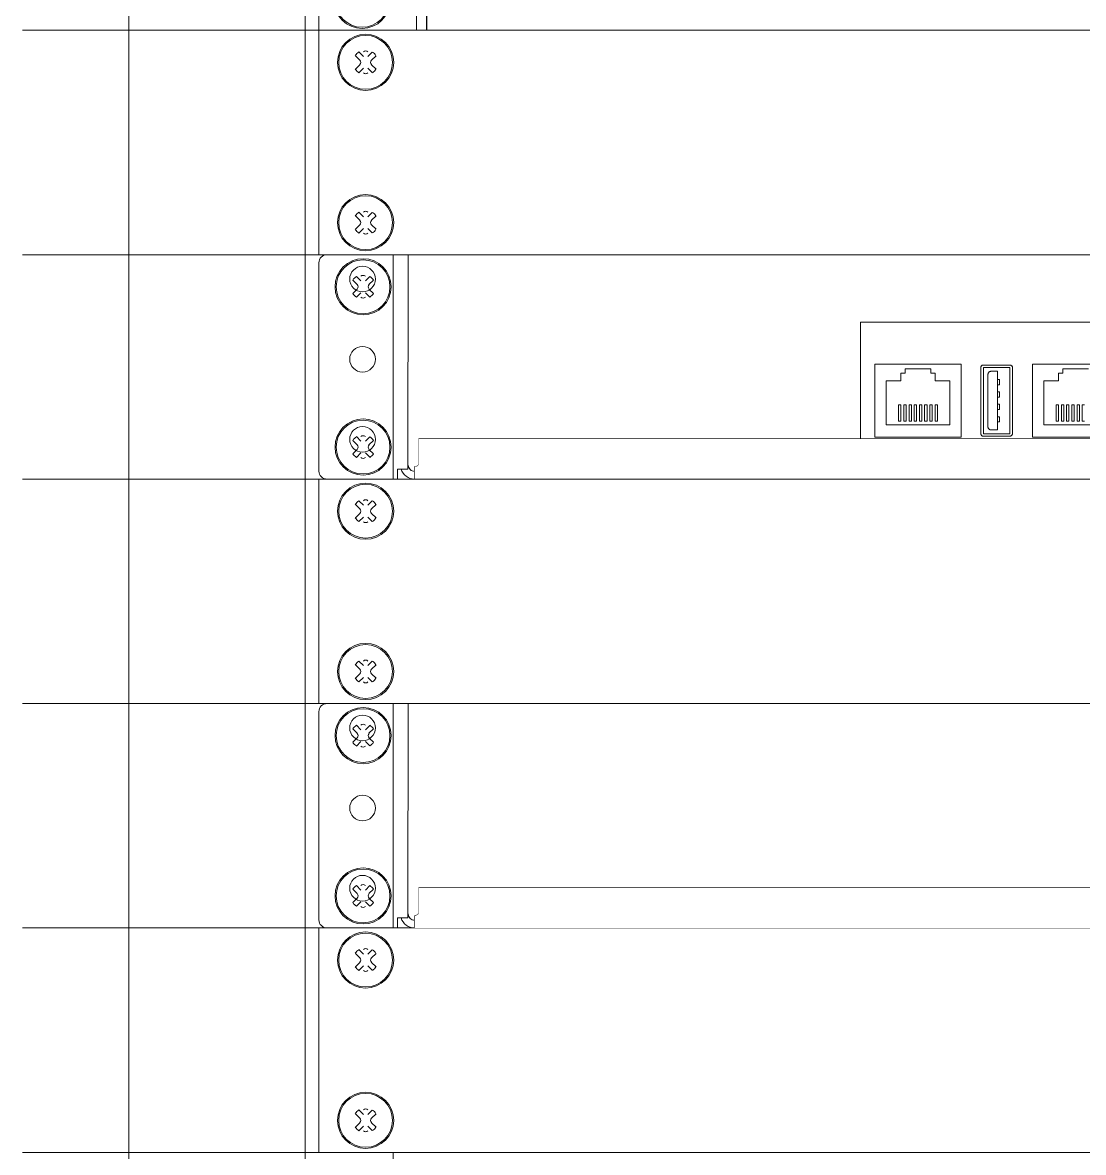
# Model space of a CAD drawing. Header units: millimetres. Extents: x -71336 to -33468, y -26189 to 22712.
# Drawn here: x -34597.8 to -34387.6, y -5231.2 to -5007.4 of the extents above; entities that cross this region are included whole.
import ezdxf
from ezdxf.enums import TextEntityAlignment as Align

# ---------------------------------------------------------------- set-up
doc = ezdxf.new("R2010")
doc.units = ezdxf.units.MM
doc.set_wipeout_variables(frame=1)
doc.layers.add('SC - Equipment', color=7, linetype='Continuous', lineweight=13)
doc.layers.add('SC - Rack Layout - U-guides and centreline', color=5, linetype='Continuous', lineweight=13, plot=False)
doc.styles.add('ARIAL', font='arial.ttf')
doc.styles.add('CALIBRI', font='calibri.ttf')

# ---------------------------------------------------------------- blocks, each defined once
blk = doc.blocks.new('*U199')
at = {"layer": 'SC - Rack Layout - U-guides and centreline', "ltscale": 5}
blk.add_lwpolyline([(-300, 0), (300, 0)], dxfattribs=at)
blk = doc.blocks.new('*U200')
at = {"layer": 'SC - Rack Layout - U-guides and centreline', "color": 0, "linetype": 'ByBlock', "lineweight": -2, "transparency": 16777216}
for p in [(0, 755.65), (0, 711.2), (0, 666.75), (0, 622.3), (0, 577.85), (0, 533.4)]:
    blk.add_blockref('*U199', p, dxfattribs=at)
blk = doc.blocks.new('*U201')
at = {"layer": 'SC - Equipment'}
for p, q in [((-279.3873, 852.424), (-279.3873, 807.974)), ((-244.4623, 807.974), (-244.4623, 852.424)), ((-227.076, 852.424), (-227.076, 807.974)), ((-279.3873, 807.974), (-279.3873, 763.524)), ((-244.4623, 763.524), (-244.4623, 807.974)), ((-227.076, 807.974), (-227.076, 763.524)), ((-279.3873, 763.524), (-279.3873, 719.074)), ((-244.4623, 719.074), (-244.4623, 763.524)), ((-227.076, 763.524), (-227.076, 719.074)), ((-279.3873, 719.074), (-279.3873, 674.624)), ((-244.4623, 674.624), (-244.4623, 719.074)), ((-227.076, 719.074), (-227.076, 674.624)), ((-279.3873, 674.624), (-279.3873, 630.174)), ((-244.4623, 630.174), (-244.4623, 674.624)), ((-227.076, 674.624), (-227.076, 630.174)), ((-279.3873, 630.174), (-279.3873, 585.724)), ((-244.4623, 585.724), (-244.4623, 630.174)), ((-227.076, 630.174), (-227.076, 585.724)), ((-279.3873, 585.724), (-279.3873, 541.274)), ((-244.4623, 541.274), (-244.4623, 585.724)), ((-227.076, 585.724), (-227.076, 541.274))]:
    blk.add_line(p, q, dxfattribs=at)
for centre in [(-233.11485, 801.624), (-233.11485, 785.749), (-233.11485, 769.874), (-233.11485, 757.174), (-233.11485, 741.299), (-233.11485, 725.424), (-233.11485, 712.724), (-233.11485, 696.849), (-233.11485, 680.974), (-233.11485, 668.274), (-233.11485, 652.399), (-233.11485, 636.524), (-233.11485, 623.824), (-233.11485, 607.949), (-233.11485, 592.074)]:
    blk.add_circle(centre, 2.54, dxfattribs=at)
at = {"ltscale": 5, "style": 'ARIAL', "flags": 1}
blk.add_attdef('UNITS', (470.5, 46), '', height=9.73997, dxfattribs=at)
blk = doc.blocks.new('ER - 12')
at = {"layer": 'SC - Equipment', "ltscale": 5}
for p, q in [((-134.05, 31.1), (-134.05, 0)), ((134.05, 31.1), (-134.05, 31.1)), ((-91.44, 2.16), (-91.44, 4.19)), ((134.05, 0), (-134.05, 0)), ((25.13, 2.16), (-91.44, 2.16))]:
    blk.add_line(p, q, dxfattribs=at)
at = {"layer": 'SC - Equipment'}
for p, q in [((-104.44, 22.1), (-109.7, 22.1)), ((-106.92, 21.36), (-108.15, 21.36)), ((-108.15, 9.74), (-106.92, 9.74))]:
    blk.add_line(p, q, dxfattribs=at)
at = {"layer": 'SC - Equipment', "flags": 128}
for points in [[(-131.21, 22.76), (-114.08, 22.76)], [(-131.21, 8.34), (-131.21, 22.76)], [(-114.08, 22.76), (-114.08, 8.34)], [(-100, 22.76), (-82.87, 22.76)], [(-100, 8.34), (-100, 22.76)], [(-126.06, 19.48), (-126.06, 20.98)], [(-126.06, 20.98), (-125.18, 20.98)], [(-125.18, 20.98), (-125.18, 21.83)], [(-125.18, 21.83), (-120.11, 21.83)], [(-120.11, 21.83), (-120.11, 20.98)], [(-120.11, 20.98), (-119.24, 20.98)], [(-119.24, 20.98), (-119.24, 19.48)], [(-109.7, 22.1), (-109.7, 9)], [(-104.44, 9), (-104.44, 22.1)], [(-94.85, 19.48), (-94.85, 20.98)], [(-94.85, 20.98), (-93.97, 20.98)], [(-93.97, 20.98), (-93.97, 21.83)], [(-93.97, 21.83), (-88.91, 21.83)], [(-128.95, 10.78), (-128.95, 19.48)], [(-128.95, 19.48), (-126.06, 19.48)], [(-119.24, 19.48), (-116.34, 19.48)], [(-116.34, 19.48), (-116.34, 10.78)], [(-106.51, 19.76), (-106.92, 19.76)], [(-106.92, 18.71), (-106.51, 18.71)], [(-106.51, 18.71), (-106.51, 19.76)], [(-97.74, 10.78), (-97.74, 19.48)], [(-97.74, 19.48), (-94.85, 19.48)], [(-106.51, 17.3), (-106.92, 17.3)], [(-106.92, 16.25), (-106.51, 16.25)], [(-106.51, 16.25), (-106.51, 17.3)], [(-126.03, 14.72), (-126.5, 14.72)], [(-126.5, 14.72), (-126.5, 11.49)], [(-126.03, 11.49), (-126.03, 14.72)], [(-125, 14.72), (-125.46, 14.72)], [(-125.46, 14.72), (-125.46, 11.49)], [(-125, 11.49), (-125, 14.72)], [(-123.96, 14.72), (-124.43, 14.72)], [(-124.43, 14.72), (-124.43, 11.49)], [(-123.96, 11.49), (-123.96, 14.72)], [(-122.93, 14.72), (-123.4, 14.72)], [(-123.4, 14.72), (-123.4, 11.49)], [(-122.93, 11.49), (-122.93, 14.72)], [(-121.9, 14.72), (-122.36, 14.72)], [(-122.36, 14.72), (-122.36, 11.49)], [(-121.9, 11.49), (-121.9, 14.72)], [(-120.86, 14.72), (-121.33, 14.72)], [(-121.33, 14.72), (-121.33, 11.49)], [(-120.86, 11.49), (-120.86, 14.72)], [(-119.83, 14.72), (-120.3, 14.72)], [(-120.3, 14.72), (-120.3, 11.49)], [(-119.83, 11.49), (-119.83, 14.72)], [(-118.8, 14.72), (-119.26, 14.72)], [(-119.26, 14.72), (-119.26, 11.49)], [(-118.8, 11.49), (-118.8, 14.72)], [(-106.51, 14.84), (-106.92, 14.84)], [(-106.92, 13.79), (-106.51, 13.79)], [(-106.51, 13.79), (-106.51, 14.84)], [(-94.82, 14.72), (-95.29, 14.72)], [(-95.29, 14.72), (-95.29, 11.49)], [(-94.82, 11.49), (-94.82, 14.72)], [(-93.79, 14.72), (-94.25, 14.72)], [(-94.25, 14.72), (-94.25, 11.49)], [(-93.79, 11.49), (-93.79, 14.72)], [(-92.75, 14.72), (-93.22, 14.72)], [(-93.22, 14.72), (-93.22, 11.49)], [(-92.75, 11.49), (-92.75, 14.72)], [(-91.72, 14.72), (-92.19, 14.72)], [(-92.19, 14.72), (-92.19, 11.49)], [(-91.72, 11.49), (-91.72, 14.72)], [(-90.69, 14.72), (-91.15, 14.72)], [(-91.15, 14.72), (-91.15, 11.49)], [(-90.69, 11.49), (-90.69, 14.72)], [(-89.65, 14.72), (-90.12, 14.72)], [(-90.12, 14.72), (-90.12, 11.49)], [(-126.5, 11.49), (-126.03, 11.49)], [(-125.46, 11.49), (-125, 11.49)], [(-124.43, 11.49), (-123.96, 11.49)], [(-123.4, 11.49), (-122.93, 11.49)], [(-122.36, 11.49), (-121.9, 11.49)], [(-121.33, 11.49), (-120.86, 11.49)], [(-120.3, 11.49), (-119.83, 11.49)], [(-119.26, 11.49), (-118.8, 11.49)], [(-106.51, 12.37), (-106.92, 12.37)], [(-106.92, 11.33), (-106.51, 11.33)], [(-106.51, 11.33), (-106.51, 12.37)], [(-95.29, 11.49), (-94.82, 11.49)], [(-94.25, 11.49), (-93.79, 11.49)], [(-93.22, 11.49), (-92.75, 11.49)], [(-92.19, 11.49), (-91.72, 11.49)], [(-91.15, 11.49), (-90.69, 11.49)], [(-90.12, 11.49), (-89.65, 11.49)], [(-116.34, 10.78), (-128.95, 10.78)], [(-109.7, 9), (-104.44, 9)], [(-85.13, 10.78), (-97.74, 10.78)], [(-114.08, 8.34), (-131.21, 8.34)], [(-82.87, 8.34), (-100, 8.34)]]:
    blk.add_lwpolyline(points, dxfattribs=at)
at = {"layer": 'SC - Equipment'}
for points in [[(-109.7, 22.6), (-109.78, 22.6), (-109.85, 22.58), (-109.92, 22.55), (-109.99, 22.52), (-110.04, 22.47), (-110.09, 22.42), (-110.14, 22.36), (-110.17, 22.29), (-110.2, 22.22), (-110.22, 22.15), (-110.22, 22.07)], [(-104.46, 22.6), (-109.7, 22.6)], [(-103.94, 22.07), (-103.94, 22.15), (-103.96, 22.22), (-103.98, 22.29), (-104.02, 22.36), (-104.06, 22.42), (-104.12, 22.47), (-104.17, 22.52), (-104.24, 22.55), (-104.31, 22.58), (-104.38, 22.6), (-104.46, 22.6)], [(-110.22, 22.07), (-110.22, 9.03)], [(-108.49, 21.26), (-108.54, 21.23), (-108.59, 21.2), (-108.63, 21.15), (-108.67, 21.1), (-108.7, 21.05), (-108.74, 20.99), (-108.76, 20.93), (-108.78, 20.87), (-108.8, 20.81), (-108.8, 20.75), (-108.8, 20.69)], [(-108.8, 20.69), (-108.8, 10.41)], [(-108.15, 21.36), (-108.18, 21.36), (-108.21, 21.36), (-108.24, 21.36), (-108.28, 21.35), (-108.31, 21.34), (-108.34, 21.33), (-108.38, 21.32), (-108.41, 21.31), (-108.44, 21.3), (-108.47, 21.28), (-108.49, 21.26)], [(-106.92, 9.74), (-106.92, 21.36)], [(-103.94, 9.03), (-103.94, 22.07)], [(-110.22, 9.03), (-110.22, 8.95), (-110.2, 8.88), (-110.17, 8.81), (-110.14, 8.74), (-110.09, 8.68), (-110.04, 8.63), (-109.99, 8.58), (-109.92, 8.55), (-109.85, 8.52), (-109.78, 8.5), (-109.7, 8.5)], [(-108.8, 10.41), (-108.8, 10.35), (-108.8, 10.29), (-108.78, 10.23), (-108.76, 10.17), (-108.74, 10.11), (-108.7, 10.05), (-108.67, 10), (-108.63, 9.95), (-108.59, 9.9), (-108.54, 9.87), (-108.49, 9.83)], [(-108.49, 9.83), (-108.47, 9.82), (-108.44, 9.8), (-108.41, 9.79), (-108.38, 9.78), (-108.34, 9.77), (-108.31, 9.76), (-108.28, 9.75), (-108.24, 9.74), (-108.21, 9.74), (-108.18, 9.74), (-108.15, 9.74)], [(-104.46, 8.5), (-104.38, 8.5), (-104.31, 8.52), (-104.24, 8.55), (-104.17, 8.58), (-104.12, 8.63), (-104.06, 8.68), (-104.02, 8.74), (-103.98, 8.81), (-103.96, 8.88), (-103.94, 8.95), (-103.94, 9.03)], [(-109.7, 8.5), (-104.46, 8.5)]]:
    blk.add_lwpolyline(points, dxfattribs=at)
at = {"layer": 'SC - Equipment', "ltscale": 5, "style": 'CALIBRI'}
blk.add_text('0', height=1.98, dxfattribs=at).set_placement((-91.44, 5.93), align=Align.MIDDLE)
blk = doc.blocks.new('A$C7AF64265')
at = {"lineweight": 0}
for p, q in [((-1.17, 0.46), (-2.03, 1.32)), ((-0.43, 1.17), (-1.32, 2.05)), ((1.32, 2.03), (0.46, 1.17)), ((2.05, 1.32), (1.17, 0.46)), ((-1.17, -0.46), (-2.03, -1.32)), ((-0.43, -1.17), (-1.32, -2.05)), ((1.32, -2.03), (0.46, -1.17)), ((2.05, -1.32), (1.17, -0.46))]:
    blk.add_line(p, q, dxfattribs=at)
for centre, major_axis, start_param, end_param in [((0, 0), (3.93, 3.93), 5.497787, 11.780972), ((0, 0), (3.76, 3.76), 5.497787, 11.780972), ((-1.6, 0), (-0.448, 0.448), 3.141593, 4.71239), ((1.62, 0), (0.448, 0.448), 1.570797, 3.141593), ((0, 0), (-1.72, 1.72), 1.363172, 1.783535), ((0, -1.62), (0.448, 0.448), 3.141593, 4.712389), ((0, 0), (1.72, 1.72), 4.504765, 4.925127)]:
    blk.add_ellipse(centre, major_axis=major_axis, ratio=1, start_param=start_param, end_param=end_param, dxfattribs=at)
blk = doc.blocks.new('NETGEAR M4250-26G4F-PoE+')
at = {"ltscale": 5}
for p, q in [((-220, 43.2), (-220, 0)), ((-220, 0), (220, 0))]:
    blk.add_line(p, q, dxfattribs=at)
blk.add_wipeout([(-241.3, 43.63), (-221.97, 43.63), (-221.97, 0), (-241.3, 0)])
at = {"layer": 'SC - Equipment'}
for p, q in [((-241.3, 0), (-241.3, 18.65)), ((-221.97, 3.68), (-221.97, 0)), ((-221.97, 0), (-241.3, 0))]:
    blk.add_line(p, q, dxfattribs=at)
blk.add_blockref('A$C7AF64265', (-232.77, 5.92), dxfattribs=at)
blk = doc.blocks.new('1U BLANK PANEL - RACK LAYOUT')
blk.add_wipeout([(-241.3, 44.45), (241.3, 44.45), (241.3, 0), (-241.3, 0)])
at = {"layer": 'SC - Equipment'}
for p, q in [((-241.3, 0), (-241.3, 44.45)), ((-241.3, 44.45), (241.3, 44.45)), ((241.3, 44.45), (241.3, 0)), ((-233.23, 38.56), (-234.09, 39.42)), ((-232.49, 39.27), (-233.38, 40.16)), ((-230.74, 40.13), (-231.6, 39.27)), ((-230, 39.42), (-230.89, 38.56)), ((231.89, 38.56), (231.03, 39.42)), ((232.63, 39.27), (231.74, 40.16)), ((234.38, 40.13), (233.52, 39.27)), ((235.12, 39.42), (234.23, 38.56)), ((-233.23, 37.64), (-234.09, 36.78)), ((-232.49, 36.93), (-233.38, 36.04)), ((-230.74, 36.07), (-231.6, 36.93)), ((-230, 36.78), (-230.89, 37.64)), ((231.89, 37.64), (231.03, 36.78)), ((232.63, 36.93), (231.74, 36.04)), ((234.38, 36.07), (233.52, 36.93)), ((235.12, 36.78), (234.23, 37.64)), ((-233.23, 6.81), (-234.09, 7.67)), ((-232.49, 7.52), (-233.38, 8.41)), ((-230.74, 8.38), (-231.6, 7.52)), ((-230, 7.67), (-230.89, 6.81)), ((231.89, 6.81), (231.03, 7.67)), ((232.63, 7.52), (231.74, 8.41)), ((234.38, 8.38), (233.52, 7.52)), ((235.12, 7.67), (234.23, 6.81)), ((-233.23, 5.89), (-234.09, 5.03)), ((-232.49, 5.18), (-233.38, 4.29)), ((-230.74, 4.32), (-231.6, 5.18)), ((-230, 5.03), (-230.89, 5.89)), ((231.89, 5.89), (231.03, 5.03)), ((232.63, 5.18), (231.74, 4.29)), ((234.38, 4.32), (233.52, 5.18)), ((235.12, 5.03), (234.23, 5.89)), ((241.3, 0), (-241.3, 0)), ((-241.3, 0), (-241.3, 0))]:
    blk.add_line(p, q, dxfattribs=at)
for centre, major_axis, start_param, end_param in [((-232.06, 38.1), (5.56, 0), 0, 6.283185), ((-232.06, 38.1), (5.33, 0), 0, 6.283185), ((233.06, 38.1), (5.56, 0), 0, 6.283185), ((233.06, 38.1), (5.33, 0), 0, 6.283185), ((-232.06, 39.73), (0.635, 0), 0.785399, 2.356195), ((233.06, 39.73), (0.635, 0), 0.785399, 2.356195), ((-232.06, 38.1), (2.44, 0), 2.143456, 2.563819), ((-233.66, 38.1), (0.635, 0), 5.497788, 7.068584), ((-230.43, 38.1), (0.635, 0), 2.356195, 3.926991), ((-232.06, 38.1), (2.44, 0), 0.57266, 0.993023), ((233.06, 38.1), (2.44, 0), 2.143456, 2.563819), ((231.46, 38.1), (0.635, 0), 5.497788, 7.068584), ((234.69, 38.1), (0.635, 0), 2.356195, 3.926991), ((233.06, 38.1), (2.44, 0), 0.57266, 0.993023), ((-232.06, 38.1), (2.44, 0), 3.719366, 4.139729), ((-232.06, 36.47), (0.635, 0), 3.926991, 5.497787), ((-232.06, 38.1), (2.44, 0), 5.290163, 5.710525), ((233.06, 38.1), (2.44, 0), 3.719366, 4.139729), ((233.06, 36.47), (0.635, 0), 3.926991, 5.497787), ((233.06, 38.1), (2.44, 0), 5.290163, 5.710525), ((-232.06, 6.35), (5.56, 0), 0, 6.283185), ((-232.06, 6.35), (5.33, 0), 0, 6.283185), ((233.06, 6.35), (5.56, 0), 0, 6.283185), ((233.06, 6.35), (5.33, 0), 0, 6.283185), ((-232.06, 6.35), (2.44, 0), 2.143456, 2.563819), ((-233.66, 6.35), (0.635, 0), 5.497788, 7.068584), ((-232.06, 7.98), (0.635, 0), 0.785399, 2.356195), ((-230.43, 6.35), (0.635, 0), 2.356195, 3.926991), ((-232.06, 6.35), (2.44, 0), 0.57266, 0.993023), ((233.06, 6.35), (2.44, 0), 2.143456, 2.563819), ((231.46, 6.35), (0.635, 0), 5.497788, 7.068584), ((233.06, 7.98), (0.635, 0), 0.785399, 2.356195), ((234.69, 6.35), (0.635, 0), 2.356195, 3.926991), ((233.06, 6.35), (2.44, 0), 0.57266, 0.993023), ((-232.06, 6.35), (2.44, 0), 3.719366, 4.139729), ((-232.06, 6.35), (2.44, 0), 5.290163, 5.710525), ((233.06, 6.35), (2.44, 0), 3.719366, 4.139729), ((233.06, 6.35), (2.44, 0), 5.290163, 5.710525), ((-232.06, 4.72), (0.635, 0), 3.926991, 5.497787), ((233.06, 4.72), (0.635, 0), 3.926991, 5.497787)]:
    blk.add_ellipse(centre, major_axis=major_axis, ratio=1, start_param=start_param, end_param=end_param, dxfattribs=at)
blk = doc.blocks.new('*U281')
blk.add_blockref('1U BLANK PANEL - RACK LAYOUT', (0, -44.45))
blk = doc.blocks.new('1U RACK SHELF - RACK LAYOUT')
at = {"layer": 'SC - Equipment', "flags": 128}
for points in [[(-239.7, 44.45, 0.414214), (-241.3, 42.85)], [(-223.6, 2.77, 0.414214), (-222.36, 1.52)], [(-221.61, 2.77, 0.106933), (-221.52, 3.16)], [(-241.3, 1.59, 0.414214), (-239.7, 0)], [(-225.02, 2, 0.334713), (-222.36, 0)]]:
    blk.add_lwpolyline(points, format="xyb", dxfattribs=at)
for points in [[(-241.3, 42.85), (-241.3, 1.59)], [(-223.64, 44.45), (-239.7, 44.45)], [(-223.69, 2), (-223.64, 44.45)], [(-233.73, 38.56), (-234.59, 39.42)], [(-232.99, 39.27), (-233.88, 40.16)], [(-231.24, 40.13), (-232.1, 39.27)], [(-230.5, 39.42), (-231.39, 38.56)], [(-233.73, 37.64), (-234.59, 36.78)], [(-232.99, 36.93), (-233.88, 36.04)], [(-231.24, 36.07), (-232.1, 36.93)], [(-230.5, 36.78), (-231.39, 37.64)], [(-233.73, 6.81), (-234.59, 7.67)], [(-232.99, 7.52), (-233.88, 8.41)], [(-231.24, 8.38), (-232.1, 7.52)], [(-230.5, 7.67), (-231.39, 6.81)], [(-221.52, 7.95), (-221.52, 3.16)], [(221.58, 7.95), (-221.52, 7.95)], [(-233.73, 5.89), (-234.59, 5.03)], [(-232.99, 5.18), (-233.88, 4.29)], [(-231.24, 4.32), (-232.1, 5.18)], [(-230.5, 5.03), (-231.39, 5.89)], [(-223.69, 2.77), (-223.6, 2.77)], [(-222.36, 2.42), (-222.36, 0)], [(-225.77, 0), (-225.77, 2)], [(-225.77, 2), (-223.69, 2)], [(222.42, 0), (-222.36, 0)], [(-239.7, 0), (-225.77, 0)]]:
    blk.add_lwpolyline(points, dxfattribs=at)
at = {"layer": 'SC - Equipment'}
for points in [[(-222.06, 2.48), (-222.08, 2.47), (-222.11, 2.46), (-222.14, 2.46), (-222.17, 2.45), (-222.19, 2.44), (-222.22, 2.44), (-222.25, 2.43), (-222.28, 2.43), (-222.3, 2.43), (-222.33, 2.42), (-222.36, 2.42)], [(-221.61, 2.77), (-221.63, 2.74), (-221.65, 2.72), (-221.67, 2.69), (-221.69, 2.67), (-221.72, 2.65), (-221.74, 2.63), (-221.77, 2.61), (-221.8, 2.59), (-221.82, 2.58), (-221.85, 2.56), (-221.88, 2.55), (-221.91, 2.53), (-221.94, 2.52), (-221.97, 2.51), (-222, 2.5), (-222.03, 2.49), (-222.06, 2.48)]]:
    blk.add_lwpolyline(points, dxfattribs=at)
for centre, major_axis, start_param, end_param in [((-232.56, 38.1), (5.56, 0), 0, 6.283185), ((-232.56, 38.1), (5.33, 0), 0, 6.283185), ((-232.56, 39.72), (0.635, 0), 0.785399, 2.356195), ((-232.56, 38.1), (2.44, 0), 2.143456, 2.563819), ((-234.16, 38.1), (0.635, 0), 5.497788, 7.068584), ((-230.93, 38.1), (0.635, 0), 2.356195, 3.926991), ((-232.56, 38.1), (2.44, 0), 0.57266, 0.993023), ((-232.56, 38.1), (2.44, 0), 3.719366, 4.139729), ((-232.56, 36.47), (0.635, 0), 3.926991, 5.497787), ((-232.56, 38.1), (2.44, 0), 5.290163, 5.710525), ((-232.56, 6.35), (5.56, 0), 0, 6.283185), ((-232.56, 6.35), (5.33, 0), 0, 6.283185), ((-232.56, 6.35), (2.44, 0), 2.143456, 2.563819), ((-234.16, 6.35), (0.635, 0), 5.497788, 7.068584), ((-232.56, 7.97), (0.635, 0), 0.785399, 2.356195), ((-230.93, 6.35), (0.635, 0), 2.356195, 3.926991), ((-232.56, 6.35), (2.44, 0), 0.57266, 0.993023), ((-232.56, 6.35), (2.44, 0), 3.719366, 4.139729), ((-232.56, 6.35), (2.44, 0), 5.290163, 5.710525), ((-232.56, 4.72), (0.635, 0), 3.926991, 5.497787)]:
    blk.add_ellipse(centre, major_axis=major_axis, ratio=1, start_param=start_param, end_param=end_param, dxfattribs=at)
blk.add_wipeout([(-222.36, 0), (-222.36, 2.42), (-222.28, 2.43), (-222.18, 2.45), (-222.07, 2.47), (-221.97, 2.51), (-221.89, 2.54), (-221.82, 2.58), (-221.77, 2.61), (-221.71, 2.66), (-221.68, 2.68), (-221.64, 2.73), (-221.62, 2.75), (-221.61, 2.77), (-221.58, 2.84), (-221.56, 2.91), (-221.54, 2.99), (-221.53, 3.07), (-221.52, 3.15), (-221.52, 3.32), (-221.52, 7.95), (221.58, 7.95), (221.58, 3.16), (221.59, 3.08), (221.59, 3.03), (221.6, 2.98), (221.61, 2.93), (221.63, 2.87), (221.64, 2.84), (221.65, 2.81), (221.66, 2.79), (221.67, 2.77), (221.73, 2.7), (221.77, 2.67), (221.82, 2.62), (221.89, 2.58), (221.98, 2.54), (222.06, 2.5), (222.15, 2.47), (222.28, 2.44), (222.38, 2.43), (222.42, 2.42), (222.42, 0)])

msp = doc.modelspace()

# ---------------------------------------------------------------- block references
msp.add_blockref('ER - 12', (-34297.756, -5097.822))
at = {"layer": 'SC - Equipment'}
msp.add_blockref('*U201', (-34297.305, -5815.372), dxfattribs=at)
at = {"layer": 'SC - Rack Layout - U-guides and centreline'}
msp.add_blockref('*U200', (-34297.756, -5764.572), dxfattribs=at)

# ---------------------------------------------------------------- next in the draw order: block references
msp.add_blockref('NETGEAR M4250-26G4F-PoE+', (-34297.756, -5008.922))
at = {"layer": 'SC - Equipment'}
msp.add_blockref('*U281', (-34297.756, -5186.722), dxfattribs=at)

# ---------------------------------------------------------------- next in the draw order: block references
msp.add_blockref('*U281', (-34297.756, -5008.922), dxfattribs=at)

# ---------------------------------------------------------------- next in the draw order: block references
msp.add_blockref('1U RACK SHELF - RACK LAYOUT', (-34297.756, -5097.82))

# ---------------------------------------------------------------- next in the draw order: block references
msp.add_blockref('*U281', (-34297.756, -5097.822), dxfattribs=at)

# ---------------------------------------------------------------- next in the draw order: block references
msp.add_blockref('1U RACK SHELF - RACK LAYOUT', (-34297.756, -5186.72))

doc.saveas('drawing.dxf')
